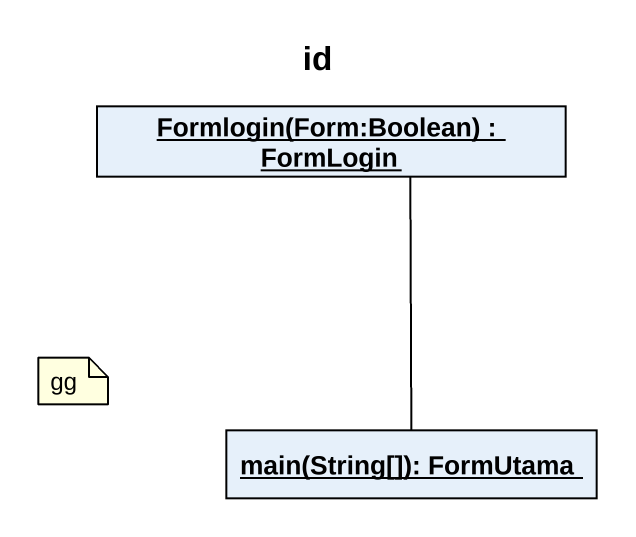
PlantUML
@startuml
title id
hide circle
hide empty members
object "Formlogin(Form:Boolean) : FormLogin" as Formlogin_Form_Boolean
object "main(String[]): FormUtama" as main_String_FormUtama
main_String_FormUtama -up- Formlogin_Form_Boolean
note as N1
  gg
end note
@enduml
